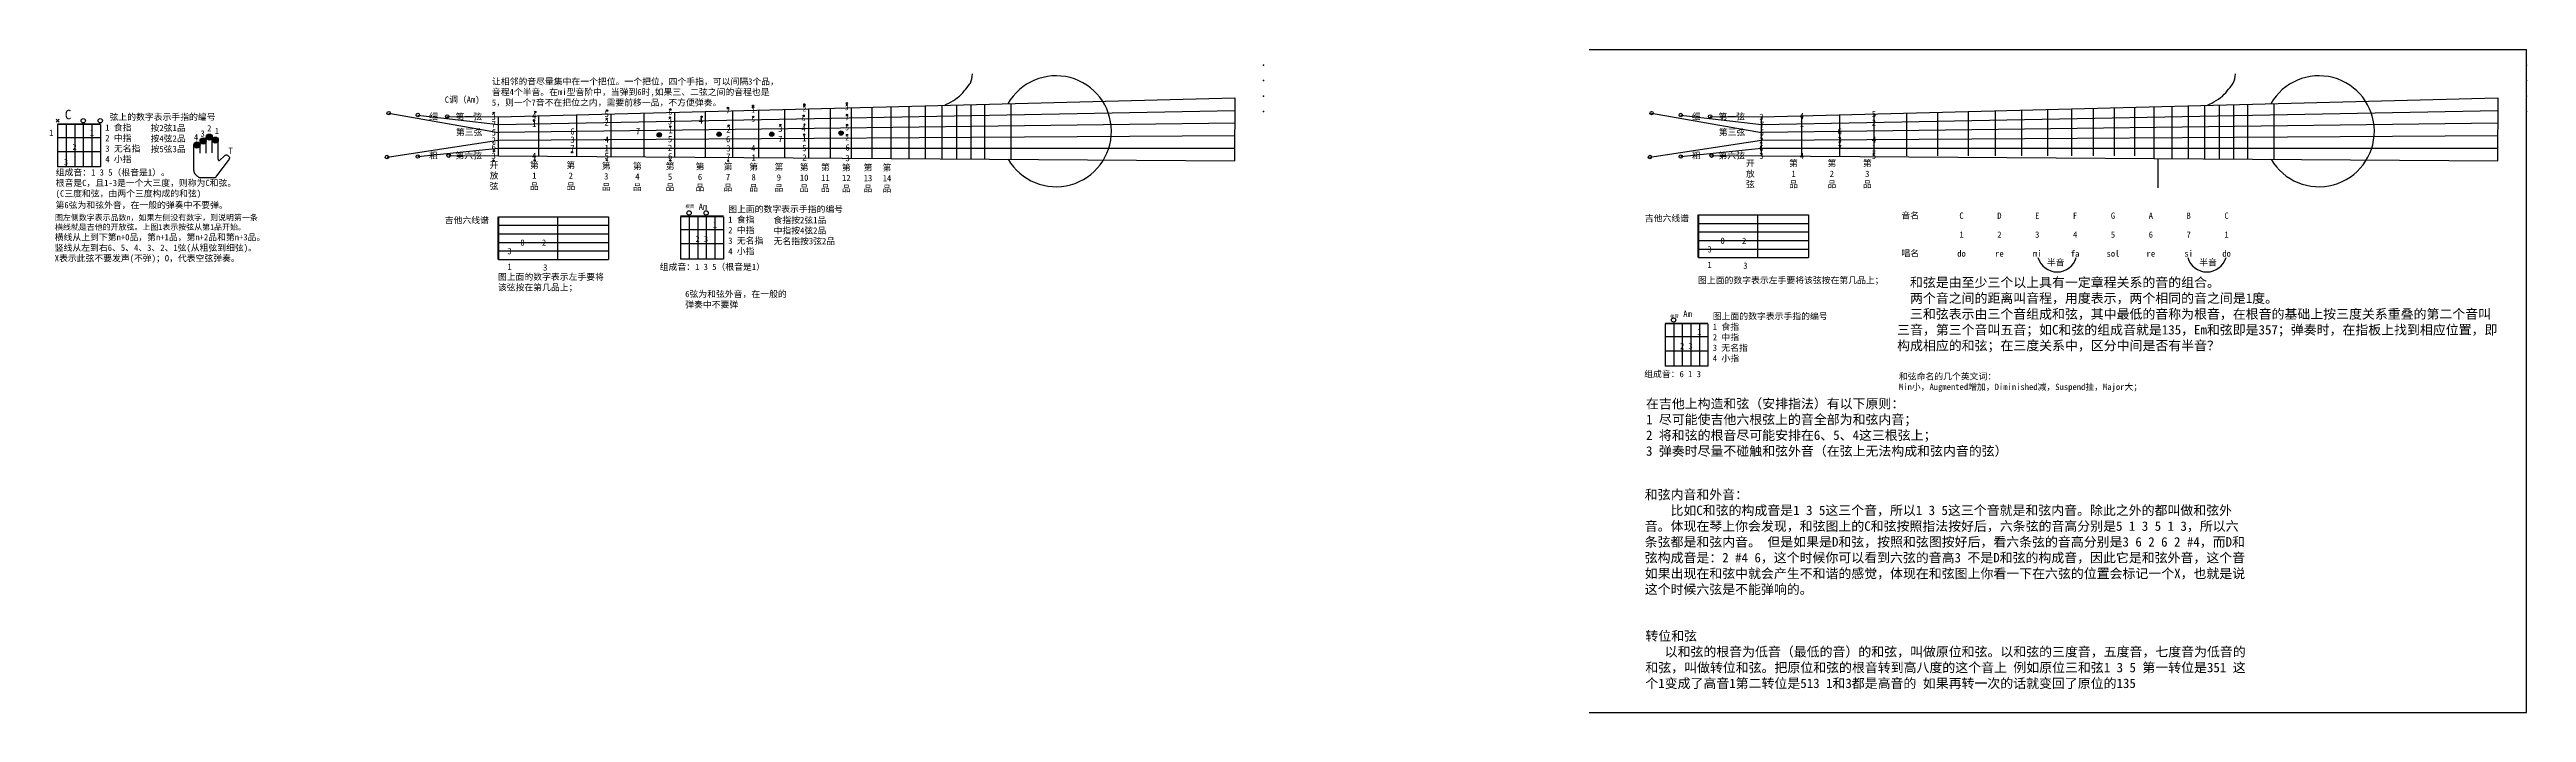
# Model space of a CAD drawing. Header units: millimetres. Extents: x 130 to 915, y 260 to 470.
import ezdxf

# ---------------------------------------------------------------- set-up
doc = ezdxf.new("R2010")
doc.units = ezdxf.units.MM
doc.styles.add('a18', font='', dxfattribs={"height": 2})
doc.styles.get('a18').set_extended_font_data('SimSun')

msp = doc.modelspace()

# ---------------------------------------------------------------- hatches: boundary and pattern name
for points in [[(270.71, 449.9, 1), (270.3, 449.9, 1)], [(283.49, 447.6, 1), (283.08, 447.6, 1)], [(283.87, 450.24, 1), (283.46, 450.24, 1)], [(306.55, 448.08, 1), (306.14, 448.08, 1)], [(306.63, 450.72, 1), (306.22, 450.72, 1)], [(326.57, 448.47, 1), (326.16, 448.47, 1)], [(326.64, 451.02, 1), (326.23, 451.02, 1)], [(336.61, 448.71, 1), (336.2, 448.71, 1)], [(344.93, 451.49, 1), (344.53, 451.49, 1)], [(352.9, 452.18, 1), (352.5, 452.18, 1)], [(352.9, 451.7, 1), (352.5, 451.7, 1)], [(352.92, 448.71, 1), (352.51, 448.71, 1)], [(368.92, 449.02, 1), (368.51, 449.02, 1)], [(369.14, 452.6, 1), (368.74, 452.6, 1)], [(369.14, 452.12, 1), (368.74, 452.12, 1)], [(382.59, 452.96, 1), (382.18, 452.96, 1)], [(382.59, 452.48, 1), (382.18, 452.48, 1)], [(382.65, 449.3, 1), (382.25, 449.3, 1)], [(323.64, 442.97, 1), (322.28, 442.97, 1)], [(326.66, 445.61, 1), (326.26, 445.61, 1)], [(342.6, 443.14, 1), (341.24, 443.14, 1)], [(345.19, 445.89, 1), (344.78, 445.89, 1)], [(359.27, 443.14, 1), (357.91, 443.14, 1)], [(361.55, 446.09, 1), (361.14, 446.09, 1)], [(369.07, 443.05, 1), (368.66, 443.05, 1)], [(369.2, 446.24, 1), (368.79, 446.24, 1)], [(381.27, 443.51, 1), (379.91, 443.51, 1)], [(382.69, 446.11, 1), (382.29, 446.11, 1)], [(382.69, 442.92, 1), (382.29, 442.92, 1)], [(270.62, 434.88, 1), (270.21, 434.88, 1)], [(270.76, 437.83, 1), (270.35, 437.83, 1)], [(283.24, 434.91, 1), (283.65, 434.91, 1)], [(295.54, 437.44, 1), (295.13, 437.44, 1)], [(306.55, 434.97, 1), (306.14, 434.97, 1)], [(326.63, 434.8, 1), (326.22, 434.8, 1)], [(344.98, 434.72, 1), (344.57, 434.72, 1)]]:
    msp.add_hatch(color=256).paths.add_polyline_path(points)
at = {"layer": 'Defpoints'}
for color, points in [(4, [(177.43, 439.72), (177.43, 439.83, 0.972595), (175.46, 439.77, 0.972595)]), (5, [(179.38, 441, 1), (177.43, 441, 1)]), (3, [(181.3, 442.26, 1), (179.38, 442.26, 1)]), (1, [(181.3, 441.3, 1), (183.22, 441.3, 1)])]:
    msp.add_hatch(color=color, dxfattribs=at).paths.add_polyline_path(points)

# ---------------------------------------------------------------- linework, layer by layer
for p, q in [((617.67, 469.98), (914.67, 469.98)), ((914.67, 259.98), (914.67, 469.98)), ((914.67, 445.39), (914.67, 469.98)), ((237.21, 449.86), (272.02, 443.72)), ((246.45, 449.25), (272.02, 446.19)), ((255.77, 448.8), (272.02, 448.66)), ((272.02, 448.66), (505.38, 454.67)), ((272.02, 446.19), (505.38, 450.69)), ((272.02, 436.31), (272.02, 448.66)), ((284.84, 436.23), (284.84, 448.99)), ((296.84, 436.15), (296.84, 449.3)), ((307.7, 436.07), (307.7, 449.58)), ((318.15, 436), (318.15, 449.85)), ((327.88, 435.94), (327.88, 450.1)), ((337.62, 435.87), (337.62, 450.35)), ((346.23, 435.82), (346.23, 450.57)), ((354.55, 435.76), (354.55, 450.79)), ((362.74, 435.71), (362.74, 451)), ((370.36, 435.66), (370.36, 451.19)), ((377.27, 435.61), (377.27, 451.37)), ((383.9, 435.57), (383.9, 451.54)), ((390.4, 435.52), (390.4, 451.71)), ((396.49, 435.48), (396.49, 451.87)), ((402.14, 435.44), (402.14, 452.01)), ((407.36, 435.41), (407.36, 452.15)), ((412.58, 435.37), (412.58, 452.28)), ((417.24, 435.34), (417.24, 452.4)), ((421.75, 435.31), (421.75, 452.52)), ((426.13, 435.28), (426.13, 452.63)), ((434.45, 435.18), (434.45, 452.84)), ((505.38, 454.67), (505.24, 434.76)), ((637.42, 449.86), (672.23, 443.72)), ((646.67, 449.25), (672.23, 446.19)), ((655.99, 448.8), (672.23, 448.66)), ((672.23, 448.66), (905.59, 454.67)), ((672.23, 446.19), (905.59, 450.69)), ((672.23, 436.31), (672.23, 448.66)), ((685.06, 436.31), (685.06, 448.99)), ((697.05, 436.31), (697.05, 449.3)), ((707.92, 436.31), (707.92, 449.58)), ((718.36, 436.31), (718.36, 449.85)), ((728.1, 436.31), (728.1, 450.1)), ((737.83, 436.31), (737.83, 450.35)), ((746.44, 436.31), (746.44, 450.57)), ((754.77, 436.31), (754.77, 450.79)), ((762.95, 436.31), (762.95, 451)), ((770.57, 436.31), (770.57, 451.19)), ((777.49, 436.31), (777.49, 451.37)), ((784.12, 436.31), (784.12, 451.54)), ((790.61, 436.31), (790.61, 451.71)), ((796.71, 435.48), (796.71, 451.87)), ((802.35, 435.44), (802.35, 452.01)), ((807.57, 435.41), (807.57, 452.15)), ((812.8, 435.37), (812.8, 452.28)), ((817.45, 435.34), (817.45, 452.4)), ((821.97, 435.31), (821.97, 452.52)), ((826.34, 435.28), (826.34, 452.63)), ((834.67, 435.18), (834.67, 452.84)), ((905.59, 454.67), (905.46, 434.76)), ((145.84, 446.37), (132.3, 446.37)), ((145.84, 446.21), (132.3, 446.21)), ((145.84, 442.06), (132.3, 442.06)), ((135.01, 446.21), (135.01, 432.78)), ((137.72, 446.21), (137.72, 432.78)), ((140.43, 446.21), (140.43, 432.78)), ((143.13, 446.21), (143.13, 432.78)), ((145.84, 446.21), (145.84, 432.78)), ((236.68, 435.93), (272.02, 441.25)), ((505.38, 446.71), (272.02, 443.72)), ((272.02, 441.25), (505.38, 442.72)), ((636.89, 435.93), (672.23, 441.25)), ((905.59, 446.71), (672.23, 443.72)), ((672.23, 441.25), (905.59, 442.72)), ((145.84, 437.57), (132.3, 437.57)), ((145.84, 432.78), (132.3, 432.78)), ((246.45, 436.08), (272.02, 438.78)), ((256.23, 436.38), (272.02, 436.31)), ((272.02, 438.78), (505.38, 438.74)), ((646.67, 436.08), (672.23, 438.78)), ((656.44, 436.38), (672.23, 436.31)), ((672.23, 438.78), (905.59, 438.74)), ((272.02, 417.03), (306.85, 417.03)), ((272.02, 417.03), (272.02, 403.49)), ((290.68, 417.03), (290.68, 403.49)), ((306.85, 417.03), (306.85, 403.49)), ((343.27, 417.19), (329.73, 417.19)), ((343.27, 417.03), (329.73, 417.03)), ((332.44, 417.03), (332.44, 403.6)), ((335.14, 417.03), (335.14, 403.6)), ((337.85, 417.03), (337.85, 403.6)), ((340.56, 417.03), (340.56, 403.6)), ((343.27, 417.03), (343.27, 403.6)), ((652.34, 417.62), (687.17, 417.62)), ((652.34, 417.62), (652.34, 404.08)), ((671, 417.62), (671, 404.08)), ((687.17, 417.62), (687.17, 404.08)), ((272.02, 414.32), (306.85, 414.32)), ((272.02, 411.62), (306.85, 411.62)), ((272.02, 408.91), (306.85, 408.91)), ((343.27, 412.88), (329.73, 412.88)), ((343.27, 408.39), (329.73, 408.39)), ((652.34, 414.91), (687.17, 414.91)), ((652.34, 412.2), (687.17, 412.2)), ((652.34, 409.49), (687.17, 409.49)), ((343.27, 403.6), (329.73, 403.6)), ((655.27, 383.25), (641.73, 383.25)), ((655.27, 383.1), (641.73, 383.1)), ((655.27, 378.95), (641.73, 378.95)), ((644.44, 383.1), (644.44, 369.67)), ((647.15, 383.1), (647.15, 369.67)), ((649.85, 383.1), (649.85, 369.67)), ((652.56, 383.1), (652.56, 369.67)), ((655.27, 383.1), (655.27, 369.67)), ((655.27, 374.46), (641.73, 374.46)), ((655.27, 369.67), (641.73, 369.67)), ((617.67, 259.98), (914.67, 259.98))]:
    msp.add_line(p, q)
at = {"lineweight": 30}
for p, q in [((132.3, 446.21), (132.3, 432.78)), ((272.02, 436.31), (505.38, 434.76)), ((672.23, 436.31), (905.59, 434.76)), ((329.73, 417.03), (329.73, 403.6)), ((272.02, 403.49), (306.85, 403.49)), ((652.34, 404.08), (687.17, 404.08)), ((641.73, 383.1), (641.73, 369.67))]:
    msp.add_line(p, q, dxfattribs=at)
at = {"lineweight": -3}
for p, q in [((271.76, 417.03), (271.76, 403.49)), ((652.08, 417.62), (652.08, 404.08))]:
    msp.add_line(p, q, dxfattribs=at)
at = {"lineweight": 25}
for p, q in [((272.02, 406.2), (306.85, 406.2)), ((652.34, 406.79), (687.17, 406.79))]:
    msp.add_line(p, q, dxfattribs=at)
for centre, radius in [((140.4, 447.43), 0.68), ((145.81, 447.43), 0.68), ((237.21, 449.86), 0.549), ((246.45, 449.25), 0.549), ((255.77, 448.8), 0.549), ((270.51, 449.9), 0.204), ((283.29, 447.6), 0.204), ((283.66, 450.24), 0.204), ((306.35, 448.08), 0.204), ((306.42, 450.72), 0.204), ((326.36, 448.47), 0.204), ((326.43, 451.02), 0.204), ((336.4, 448.71), 0.204), ((344.73, 451.49), 0.204), ((352.7, 452.18), 0.204), ((352.7, 451.7), 0.204), ((352.71, 448.71), 0.204), ((368.71, 449.02), 0.204), ((368.94, 452.6), 0.204), ((368.94, 452.12), 0.204), ((382.39, 452.96), 0.204), ((382.39, 452.48), 0.204), ((382.45, 449.3), 0.204), ((637.42, 449.86), 0.549), ((646.67, 449.25), 0.549), ((655.99, 448.8), 0.549), ((322.96, 442.97), 0.68), ((326.46, 445.61), 0.204), ((341.92, 443.14), 0.68), ((344.98, 445.89), 0.204), ((358.59, 443.14), 0.68), ((361.34, 446.09), 0.204), ((368.87, 443.05), 0.204), ((368.99, 446.24), 0.204), ((380.59, 443.51), 0.68), ((382.49, 446.11), 0.204), ((382.49, 442.92), 0.204), ((236.68, 435.93), 0.549), ((246.45, 436.08), 0.549), ((256.23, 436.38), 0.549), ((270.42, 434.88), 0.204), ((270.56, 437.83), 0.204), ((283.44, 434.91), 0.204), ((295.33, 437.44), 0.204), ((306.35, 434.97), 0.204), ((326.43, 434.8), 0.204), ((344.78, 434.72), 0.204), ((636.89, 435.93), 0.549), ((646.67, 436.08), 0.549), ((656.44, 436.38), 0.549), ((332.41, 418.25), 0.68), ((337.82, 418.25), 0.68), ((644.41, 384.31), 0.68)]:
    msp.add_circle(centre, radius)
for centre, radius, start, end in [((448.68, 444.1), 17.57, 210.3235, 150.25812), ((848.9, 444.1), 17.57, 210.3235, 150.25812), ((765.93, 405.83), 6.31, 195.85166, 344.14834), ((813.39, 405.83), 6.31, 195.85166, 344.14834)]:
    msp.add_arc(centre, radius, start, end)
for points in [[(413.22, 452.3), (418.7, 455.8), (420.52, 457.99), (421.54, 459.36), (422.21, 462.25)], [(813.43, 452.3), (818.92, 455.8), (820.73, 457.99), (821.75, 459.36), (822.43, 462.25)]]:
    msp.add_spline(points, degree=3)
msp.add_open_spline([(797.9, 435.47), (797.89, 431.11), (797.89, 428.67), (797.89, 426.21)], degree=3)
for p in [(514.46, 465.07), (914.67, 465.07), (514.46, 460.15), (914.67, 460.15), (514.46, 455.23), (514.46, 450.31), (914.67, 455.23), (914.67, 450.31), (135.01, 446.21), (135.01, 446.21), (137.72, 446.21), (137.72, 446.21), (140.43, 446.21), (143.13, 446.21), (143.13, 446.21), (272.02, 446.19), (272.02, 443.72), (272.02, 441.25), (672.23, 446.19), (672.23, 443.72), (672.23, 441.25), (272.02, 438.78), (672.23, 438.78), (332.44, 417.03), (332.44, 417.03), (335.14, 417.03), (335.14, 417.03), (337.85, 417.03), (340.56, 417.03), (340.56, 417.03), (272.02, 414.32), (272.02, 414.32), (272.02, 411.62), (272.02, 408.91), (272.02, 408.91), (652.34, 414.91), (652.34, 414.91), (652.34, 412.2), (652.34, 409.49), (652.34, 409.49), (272.02, 406.2), (272.02, 406.2), (652.34, 406.79), (652.34, 406.79), (644.44, 383.1), (644.44, 383.1), (647.15, 383.1), (647.15, 383.1), (649.85, 383.1), (652.56, 383.1), (652.56, 383.1)]:
    msp.add_point(p)
at = {"layer": 'Defpoints'}
for p, q in [((131.79, 446.94), (132.75, 447.91)), ((131.79, 447.91), (132.75, 446.94)), ((175.47, 431.69), (175.47, 439.67)), ((177.43, 437.15), (177.43, 440.68)), ((179.38, 437.19), (179.38, 442.04)), ((181.3, 437.22), (181.3, 442.15)), ((183.22, 435.27), (183.22, 441.13)), ((182.74, 430), (186.42, 434.85)), ((185.18, 436.36), (183.64, 434.85)), ((177.58, 429.44), (181.91, 429.44))]:
    msp.add_line(p, q, dxfattribs=at)
for centre, radius in [((176.45, 439.77), 0.982), ((178.41, 441), 0.979), ((180.34, 442.26), 0.96), ((182.26, 441.3), 0.96)]:
    msp.add_circle(centre, radius, dxfattribs=at)
for points, start_tangent, end_tangent in [([(183.22, 435.27), (183.22, 435.1), (183.3, 434.89), (183.36, 434.81), (183.47, 434.81), (183.64, 434.85)], (0, -0.5), (0.358053, 0.348996)), ([(185.18, 436.36), (185.34, 436.5), (185.66, 436.58), (185.94, 436.58), (186.25, 436.43), (186.49, 436.24), (186.67, 435.95), (186.78, 435.74), (186.71, 435.42), (186.64, 435.23), (186.55, 435.02), (186.42, 434.85)], (0.358053, 0.348996), (-0.302641, -0.398006)), ([(175.47, 431.69), (175.51, 431.27), (175.56, 431.1), (175.69, 430.84), (175.83, 430.6), (176, 430.35), (176.18, 430.15), (176.42, 429.95), (176.74, 429.75), (176.93, 429.6), (177.17, 429.48), (177.58, 429.44)], (-0.171472, -0.469678), (0.497661, -0.048305))]:
    msp.add_spline(points, degree=3, dxfattribs=dict(at, start_tangent=start_tangent, end_tangent=end_tangent))
msp.add_spline([(181.91, 429.44), (182.34, 429.5), (182.49, 429.68), (182.64, 429.88), (182.74, 430)], degree=3, dxfattribs=at)

# ---------------------------------------------------------------- texts
at = {"style": 'a18'}
for s, insert, char_height, width, attachment_point in [('C调（Am)', (254.98, 453.86), 2, 15.6653, 4), ('{\\fSimSun|b1|i0|c134|p2;C}', (135.6, 449.38), 3, 7.3151, 5), (' 弦上的数字表示手指的编号\\P{\\C1;1 食指\\P\\C3;2 中指\\P\\C5;3 无名指\\P\\C4;4 小指}', (147.39, 449.62), 2, 40.1215, 1), ('细', (251.4, 448.66), 2, 9.0974, 5), ('第一弦', (262.58, 448.66), 2, 9.0974, 5), ('3', (270.48, 448.66), 2, 4.3878, 5), ('4', (283.36, 448.99), 2, 4.3878, 5), ('2', (306.26, 446.88), 2, 4.3878, 5), ('5', (306.31, 449.58), 2, 4.3878, 5), ('3', (326.34, 447.22), 2, 4.3878, 5), ('6', (326.43, 450.05), 1.5, 4.3878, 5), ('4', (336.1, 447.46), 2, 4.3878, 5), ('7', (344.73, 450.53), 1.5, 4.3878, 5), ('5', (352.71, 447.74), 1.5, 4.3878, 5), ('1', (352.7, 450.74), 1.5, 4.3878, 5), ('6', (368.71, 448.05), 1.5, 4.3878, 5), ('2', (368.94, 451.16), 1.5, 4.3878, 5), ('3', (382.39, 451.52), 1.5, 4.3878, 5), ('7', (382.45, 448.33), 1.5, 4.3878, 5), ('细', (651.61, 448.66), 2, 9.0974, 5), ('第一弦', (662.8, 448.66), 2, 9.0974, 5), ('3', (672.23, 448.66), 2, 4.3878, 5), ('4', (685.06, 448.99), 2, 4.3878, 5), ('2', (707.87, 446.88), 2, 4.3878, 5), ('5', (707.92, 449.58), 2, 4.3878, 5), ('{\\C3;2}', (137.68, 439.16), 2, 4.3878, 5), ('{\\fSimSun|b1|i0|c134|p2;\\C1;1}', (143.16, 443.65), 2, 4.3878, 5), ('第三弦', (262.72, 443.7), 2, 9.0974, 5), ('5', (270.52, 443.7), 2, 4.3878, 5), ('2', (270.52, 441.25), 2, 4.3878, 5), ('7', (270.52, 446.37), 2, 4.3878, 5), ('6', (270.52, 439.11), 2, 4.3878, 5), ('1', (283.36, 446.43), 2, 4.3878, 5), ('3', (295.45, 441.41), 2, 4.3878, 5), ('6', (295.45, 444.04), 2, 4.3878, 5), ('7', (295.45, 438.78), 2, 4.3878, 5), ('4', (306.31, 441.48), 2, 4.3878, 5), ('1', (306.31, 438.77), 2, 4.3878, 5), ('7', (316.22, 444.15), 2, 4.3878, 5), ('5', (326.38, 441.59), 2, 4.3878, 5), ('2', (326.38, 438.84), 2, 4.3878, 5), ('1', (326.53, 444.44), 2, 4.3878, 5), ('3', (344.84, 438.68), 2, 4.3878, 5), ('6', (344.79, 441.57), 2, 4.3878, 5), ('2', (344.9, 444.68), 2, 4.3878, 5), ('4', (352.76, 438.77), 2, 4.3878, 5), ('3', (361.32, 444.85), 2, 4.3878, 5), ('7', (361.33, 441.68), 2, 4.3878, 5), ('4', (368.69, 444.99), 2, 4.3878, 5), ('5', (368.95, 438.76), 2, 4.3878, 5), ('1', (368.94, 441.89), 2, 4.3878, 5), ('5', (382.49, 445.14), 1.5, 4.3878, 5), ('2', (382.49, 441.95), 1.5, 4.3878, 5), ('6', (382.65, 438.96), 2, 4.3878, 5), ('第三弦', (662.93, 443.7), 2, 9.0974, 5), ('2', (672.23, 441.25), 2, 4.3878, 5), ('6', (672.23, 438.78), 2, 4.3878, 5), ('5', (672.37, 443.7), 2, 4.3878, 5), ('7', (672.43, 446.16), 2, 4.3878, 5), ('1', (685.06, 446.44), 2, 4.3878, 5), ('3', (697.05, 441.41), 2, 4.3878, 5), ('6', (697.05, 444.04), 2, 4.3878, 5), ('7', (697.05, 438.78), 2, 4.3878, 5), ('4', (707.92, 441.48), 2, 4.3878, 5), ('1', (707.92, 438.77), 2, 4.3878, 5), ('组成音：{\\C5;1} {\\C3;3} 5（根音是{\\C5;1}）。\\P根音是C，且1-3是一个大三度，则称为C和弦。\\P(C三度和弦，由两个三度构成的和弦)', (131.69, 427.46), 2, 58.4689, 4), ('{\\C5;3}', (134.94, 434.33), 2, 4.3878, 5), ('粗', (251.4, 436.31), 2, 9.0974, 5), ('第六弦', (262.58, 436.31), 2, 9.0974, 5), ('开\\P放\\P弦', (270.61, 434.38), 2, 9.3501, 2), ('3', (270.48, 436.31), 2, 4.3878, 5), ('第\\P1\\P品', (283.36, 434.38), 2, 9.3501, 2), ('4', (283.28, 436.31), 2, 4.3878, 5), ('第\\P2 \\P品', (294.94, 434.38), 2, 9.3501, 2), ('第\\P3 \\P品', (306.15, 434.16), 2, 9.3501, 2), ('5', (306.31, 436.31), 2, 4.3878, 5), ('第\\P4 \\P品', (316.02, 434.09), 2, 9.3501, 2), ('第\\P5 \\P品', (326.38, 434.02), 2, 9.3501, 2), ('6', (326.42, 436.19), 2, 4.3878, 5), ('第\\P6 \\P品', (335.88, 433.96), 2, 9.3501, 2), ('第\\P7 \\P品', (344.73, 433.9), 2, 9.3501, 2), ('7', (344.86, 436.09), 2, 4.3878, 5), ('第\\P8 \\P品', (352.87, 433.85), 2, 9.3501, 2), ('1', (352.89, 435.77), 2, 4.3878, 5), ('第\\P9 \\P品', (360.87, 433.79), 2, 9.3501, 2), ('第\\P10 \\P品', (368.87, 433.74), 2, 9.3501, 2), ('2', (368.97, 435.79), 2, 4.3878, 5), ('第\\P11 \\P品', (375.61, 433.7), 2, 9.3501, 2), ('第\\P12 \\P品', (382.23, 433.63), 2, 9.3501, 2), ('3', (382.65, 435.57), 2, 4.3878, 5), ('第\\P13 \\P品', (389.1, 433.61), 2, 9.3501, 2), ('第\\P14 \\P品', (395.1, 433.57), 2, 9.3501, 2), ('粗', (651.61, 436.31), 2, 9.0974, 5), ('第六弦', (662.8, 436.31), 2, 9.0974, 5), ('开\\P放\\P弦', (668.73, 434.96), 2, 9.3501, 2), ('3', (672.23, 436.31), 2, 4.3878, 5), ('第\\P1\\P品', (682.41, 434.96), 2, 9.3501, 2), ('4', (685.06, 436.31), 2, 4.3878, 5), ('第\\P2 \\P品', (694.57, 434.96), 2, 9.3501, 2), ('第\\P3 \\P品', (705.78, 434.96), 2, 9.3501, 2), ('5', (707.92, 436.31), 2, 4.3878, 5), ('吉他六线谱', (254.98, 415.82), 2, 15.6653, 4), ('根音', (332.66, 420.25), 1, 7.3151, 5), ('Am', (336.8, 420.2), 2, 7.3151, 5), ('图上面的数字表示手指的编号\\P1 食指\\P2 中指\\P3 无名指\\P4 小指', (344.81, 420.44), 2, 40.1215, 1), ('吉他六线谱', (635.29, 416.41), 2, 15.6653, 4), ('音名', (719.4, 417.35), 2, 15.9575, 5), ('C', (735.64, 417.35), 2, 4.3878, 5), ('D', (747.64, 417.35), 2, 4.3878, 5), ('E', (759.64, 417.35), 2, 4.3878, 5), ('F', (771.64, 417.35), 2, 4.3878, 5), ('G', (783.64, 417.35), 2, 4.3878, 5), ('A', (795.64, 417.35), 2, 4.3878, 5), ('B', (807.64, 417.35), 2, 4.3878, 5), ('C', (819.64, 417.35), 2, 4.3878, 5), ('0', (279.63, 408.81), 2, 4.3878, 5), ('2', (286.45, 408.81), 2, 4.3878, 5), ('2', (335.11, 409.98), 2, 4.3878, 5), ('3', (337.78, 409.98), 2, 4.3878, 5), ('1', (340.58, 414.47), 2, 4.3878, 5), ('0', (659.95, 409.4), 2, 4.3878, 5), ('2', (666.77, 409.4), 2, 4.3878, 5), ('1', (735.64, 411.35), 2, 4.3878, 5), ('2', (747.64, 411.35), 2, 4.3878, 5), ('3', (759.64, 411.35), 2, 4.3878, 5), ('4', (771.64, 411.35), 2, 4.3878, 5), ('5', (783.64, 411.35), 2, 4.3878, 5), ('6', (795.64, 411.35), 2, 4.3878, 5), ('7', (807.64, 411.35), 2, 4.3878, 5), ('1', (819.64, 411.35), 2, 4.3878, 5), ('3', (275.49, 406.11), 2, 4.3878, 5), ('1', (275.49, 401.16), 2, 4.3878, 5), ('3', (286.82, 400.93), 2, 4.3878, 5), ('组成音：1 3 5（根音是1）', (323.09, 401.01), 2, 50.0367, 4), ('3', (655.81, 406.69), 2, 4.3878, 5), ('1', (655.81, 401.75), 2, 4.3878, 5), ('3', (667.14, 401.52), 2, 4.3878, 5), ('唱名', (719.4, 405.35), 2, 11.5072, 5), ('do', (735.64, 405.35), 2, 4.3878, 5), ('re', (747.64, 405.35), 2, 4.3878, 5), ('mi', (759.64, 405.35), 2, 4.3878, 5), ('半音', (765.5, 402.46), 2, 11.7605, 5), ('fa', (771.64, 405.35), 2, 4.3878, 5), ('sol', (783.64, 405.35), 2, 4.3878, 5), ('re', (795.64, 405.35), 2, 4.3878, 5), ('si', (807.64, 405.35), 2, 4.3878, 5), ('半音', (813.78, 402.46), 2, 11.7605, 5), ('do', (819.64, 405.35), 2, 4.3878, 5), ('图上面的数字表示左手要将\\P该弦按在第几品上；', (271.82, 396.09), 2, 74.8031, 4), ('图上面的数字表示左手要将该弦按在第几品上；', (652.14, 396.68), 2, 74.8031, 4), ('  和弦是由至少三个以上具有一定章程关系的音的组合。\\P  两个音之间的距离叫音程，用度表示，两个相同的音之间是1度。\\P  三和弦表示由三个音组成和弦，其中最低的音称为根音，在根音的基础上按三度关系重叠的第二个音叫三音，第三个音叫五音；如C和弦的组成音就是135，Em和弦即是357；弹奏时，在指板上找到相应位置，即构成相应的和弦；在三度关系中，区分中间是否有半音？', (715.23, 397.72), 3, 190.3634, 1), ('根音', (644.66, 385.48), 1, 7.3151, 5), ('Am', (648.81, 386.27), 2, 7.3151, 5), ('图上面的数字表示手指的编号\\P1 食指\\P2 中指\\P3 无名指\\P4 小指', (656.82, 386.5), 2, 40.1215, 1), ('2', (647.11, 376.05), 2, 4.3878, 5), ('3', (649.78, 376.05), 2, 4.3878, 5), ('1', (652.58, 380.54), 2, 4.3878, 5), ('组成音：6 1 3', (635.09, 367.08), 2, 19.7176, 4), ('和弦命名的几个英文词：\\PMin小，Augmented增加，Diminished减，Suspend挂，Major大；', (715.82, 367.45), 2, 116.6749, 1), ('在吉他上构造和弦（安排指法）有以下原则：\\P1 尽可能使吉他六根弦上的音全部为和弦内音；\\P2 将和弦的根音尽可能安排在6、5、4这三根弦上；\\P3 弹奏时尽量不碰触和弦外音（在弦上无法构成和弦内音的弦）', (635.66, 359.31), 3, 190.3634, 1), ('和弦内音和外音：\\P    比如C和弦的构成音是1 3 5这三个音，所以1 3 5这三个音就是和弦内音。除此之外的都叫做和弦外音。体现在琴上你会发现，和弦图上的C和弦按照指法按好后，六条弦的音高分别是5 1 3 5 1 3，所以六条弦都是和弦内音。 但是如果是D和弦，按照和弦图按好后，看六条弦的音高分别是3 6 2 6 2 #4，而D和弦构成音是：2 #4 6，这个时候你可以看到六弦的音高3 不是D和弦的构成音，因此它是和弦外音，这个音如果出现在和弦中就会产生不和谐的感觉，体现在和弦图上你看一下在六弦的位置会标记一个X，也就是说这个时候六弦是不能弹响的。', (635.26, 330.52), 3, 190.3634, 1), ('转位和弦\\P   以和弦的根音为低音（最低的音）的和弦，叫做原位和弦。以和弦的三度音，五度音，七度音为低音的和弦，叫做转位和弦。把原位和弦的根音转到高八度的这个音上 例如原位三和弦1 3 5 第一转位是351 这个1变成了高音1第二转位是513 1和3都是高音的 如果再转一次的话就变回了原位的135 ', (635.45, 285.72), 3, 190.3634, 1)]:
    msp.add_mtext(s, dxfattribs=dict(at, insert=insert, char_height=char_height, width=width, attachment_point=attachment_point))
at = {"layer": 'Defpoints', "attachment_point": 1, "style": 'a18'}
for s, insert, char_height, width in [('让相邻的音尽量集中在一个把位。一个把位，四个手指，可以间隔3个品，音程4个半音。在mi型音阶中，当弹到6时,如果三、二弦之间的音程也是5，则一个7音不在把位之内，需要前移一品，不方便弹奏。', (269.92, 460.87), 2, 91.5927), ('{\\C5;1}', (129.56, 444.61), 2, 2.4865), ('{\\C1;按2弦1品}\\P{\\C3;按4弦2品}\\P{\\C5;按5弦3品}', (161.75, 446.14), 2, 41.9405), ('{\\C4;4}', (175.48, 443.18), 2, 2.1344), ('{\\C5;3}', (177.57, 444.38), 2, 2.0868), ('{\\C3;2}', (179.67, 446.03), 2, 1.8971), ('{\\C1;1}', (182.07, 445.24), 2, 4.7428), ('T', (186.45, 438.94), 2, 3.7942), ('{\\C5;图左侧数字表示品数n，如果左侧没有数字，则说明第一条横线就是吉他的开放弦。上图1表示按弦从第1品开始。}', (131.44, 417.66), 1.8, 65.0788), ('第6弦为和弦外音，在一般的弹奏中不要弹。', (131.65, 421.73), 2, 55.8801), ('食指按2弦1品\\P中指按4弦2品\\P无名指按3弦2品', (359.17, 416.97), 2, 41.9405), ('横线从上到下第n+0品，第n+1品，第n+2品和第n+3品。\\P竖线从左到右6、5、4、3、2、1弦(从粗弦到细弦)。\\PX表示此弦不要发声(不弹)；O，代表空弦弹奏。', (131.38, 411.54), 2, 72.9691), ('6弦为和弦外音，在一般的弹奏中不要弹', (331.18, 393.54), 2, 32.6408)]:
    msp.add_mtext(s, dxfattribs=dict(at, insert=insert, char_height=char_height, width=width))

doc.saveas('drawing.dxf')
